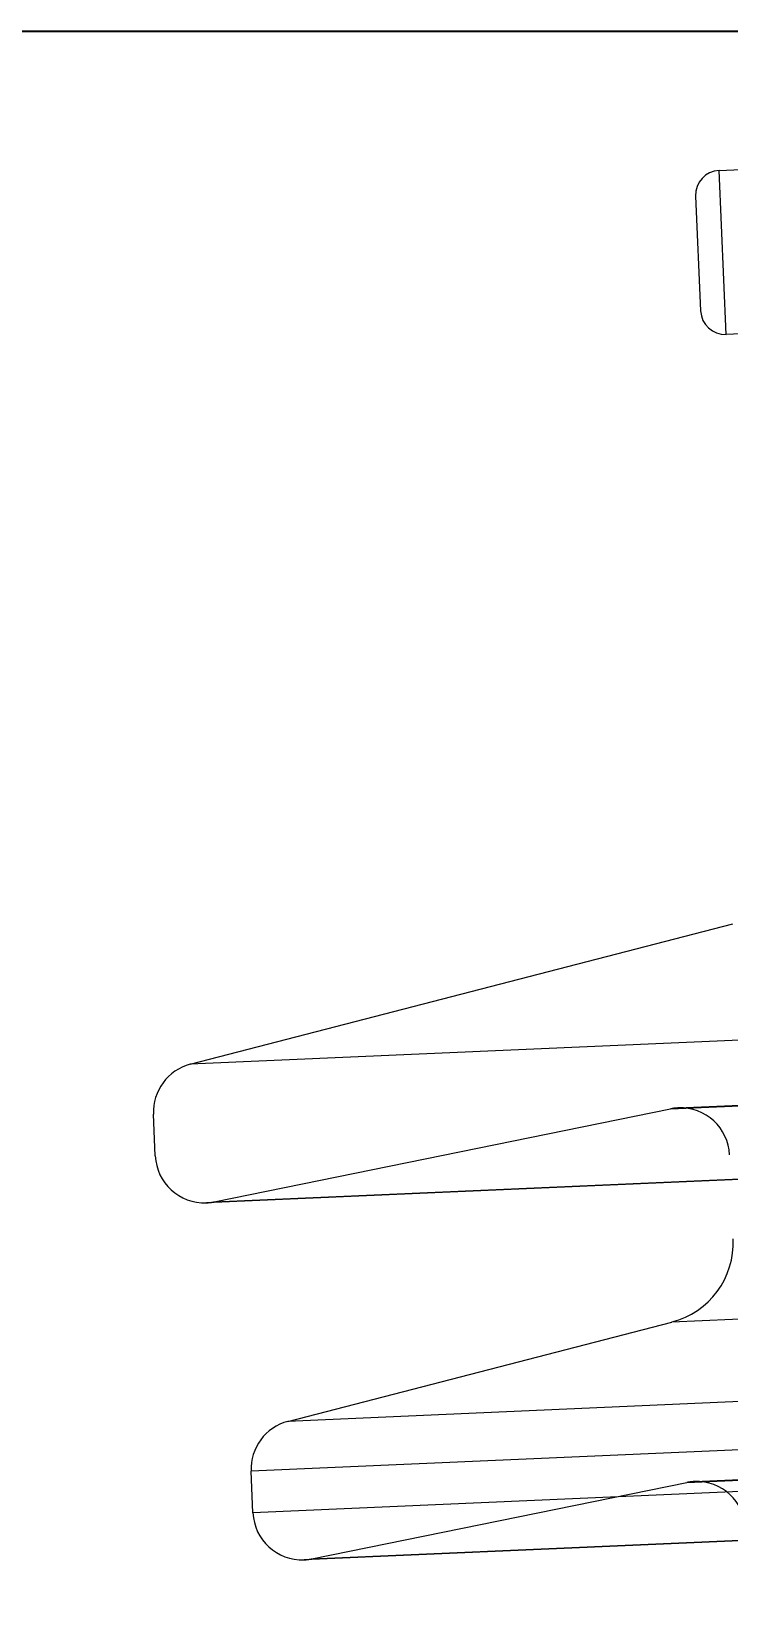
# Model space of a CAD drawing. Header units: millimetres. Extents: x 89051 to 218395, y -330386 to -125649.
# Drawn here: x 90356.5 to 90399, y -132445.9 to -132350.4 of the extents above; entities that cross this region are included whole.
import ezdxf

# ---------------------------------------------------------------- set-up
doc = ezdxf.new("R2010")
doc.units = ezdxf.units.MM
doc.header["$LTSCALE"] = 13
doc.linetypes.add('CENTER', pattern=[50.8, 31.75, -6.35, 6.35, -6.35])
doc.linetypes.add('HIDDEN', pattern=[9.525, 6.35, -3.175])
doc.layers.get('0').update_dxf_attribs({"color": 1, "linetype": 'CENTER'})
doc.layers.add('标注、文本', color=3, linetype='Continuous', lineweight=25)
doc.styles.get("Standard").update_dxf_attribs({"font": 'gbenor.shx', "bigfont": 'gbcbig.shx'})
doc.dimstyles.new('1-15', dxfattribs={"dimscale": 20, "dimtxt": 3.5, "dimasz": 2, "dimexe": 1.5, "dimexo": 0.5, "dimgap": 0.5, "dimtad": 1, "dimtoh": 1, "dimdec": 1, "dimdsep": 46, "dimtxsty": 'Standard', "dimcen": 2.5, "dimclrd": 3, "dimclre": 3, "dimclrt": 3, "dimadec": 0, "dimazin": 2, "dimtfac": 1, "dimtdec": 1, "dimtmove": 0, "dimatfit": 2, "dimfxl": 1, "dimarcsym": 0})

# ---------------------------------------------------------------- blocks, each defined once
blk = doc.blocks.new('125506')
at = {"color": 7, "linetype": 'Continuous', "lineweight": 15}
for p, q in [((72041.998, -123508.695), (72044.712, -123508.266)), ((72041.167, -123509.84), (72041.897, -123514.449)), ((72045.755, -123514.85), (72043.041, -123515.28)), ((72024.743, -123547.214), (72046.022, -123539.046)), ((72101.102, -123540.839), (72026.038, -123552.728)), ((72023.749, -123551.065), (72023.485, -123549.394)), ((72030.33, -123561.179), (72045.387, -123555.399)), ((72100.104, -123555.846), (72031.624, -123566.693)), ((72029.336, -123565.03), (72029.071, -123563.359))]:
    blk.add_line(p, q, dxfattribs=at)
at = {"color": 8, "linetype": 'Continuous', "lineweight": 15}
for p, q in [((72043.041, -123515.28), (72041.998, -123508.695)), ((72100.629, -123535.195), (72024.743, -123547.214)), ((72083.525, -123549.359), (72045.387, -123555.399)), ((72099.631, -123550.203), (72030.33, -123561.179)), ((72101.502, -123551.887), (72029.071, -123563.359)), ((72101.766, -123553.558), (72029.336, -123565.03))]:
    blk.add_line(p, q, dxfattribs=at)
at = {"color": 7, "linetype": 'HIDDEN', "lineweight": 0}
for p, q in [((72026.343, -123552.655), (72100.789, -123540.864)), ((72044.356, -123546.802), (72081.848, -123540.864)), ((72044.662, -123546.728), (72081.535, -123540.888)), ((72026.343, -123552.655), (72044.356, -123546.802)), ((72031.929, -123566.619), (72099.791, -123555.871)), ((72046.733, -123561.809), (72084.225, -123555.871)), ((72047.039, -123561.736), (72083.912, -123555.896)), ((72031.929, -123566.619), (72046.733, -123561.809))]:
    blk.add_line(p, q, dxfattribs=at)
at = {"color": 7, "linetype": 'Continuous', "lineweight": 15}
for centre, radius, start, end in [((72042.155, -123509.683), 1, 99, 189), ((72042.885, -123514.292), 1, 189, 279), ((72025.46, -123549.081), 2, 111, 189), ((72025.725, -123550.753), 2, 189, 279), ((72044.192, -123552.287), 3.333, 291, 9), ((72031.047, -123563.046), 2, 111, 189), ((72031.311, -123564.717), 2, 189, 279)]:
    blk.add_arc(centre, radius, start, end, dxfattribs=at)
at = {"color": 7, "linetype": 'HIDDEN', "lineweight": 0}
for centre, start, end in [((72044.974, -123548.704), 99, 108), ((72044.974, -123548.704), 9, 99), ((72025.725, -123550.753), 279, 288), ((72047.351, -123563.711), 99, 108), ((72047.351, -123563.711), 9, 99), ((72031.311, -123564.717), 279, 288)]:
    blk.add_arc(centre, 2, start, end, dxfattribs=at)
blk = doc.blocks.new('*D566')
at = {"layer": 'Defpoints', "color": 0, "transparency": 16777216}
for p in [(89907.54, -132350.354), (90434.584, -132350.354), (90205.531, -133473.985)]:
    blk.add_point(p, dxfattribs=at)
at = {"layer": '标注、文本', "color": 3, "lineweight": -2, "transparency": 16777216}
for p, q in [((90424.584, -132350.354), (89877.54, -132350.354)), ((89907.54, -133433.985), (89907.54, -132390.354)), ((90195.531, -133473.985), (89877.54, -133473.985))]:
    blk.add_line(p, q, dxfattribs=at)
at = {"layer": '标注、文本', "color": 3, "transparency": 16777216}
for points in [[(89900.873, -132390.354), (89914.206, -132390.354), (89907.54, -132350.354)], [(89900.873, -133433.985), (89914.206, -133433.985), (89907.54, -133473.985)]]:
    blk.add_solid(points, dxfattribs=at)
at = {"layer": '标注、文本', "color": 3, "transparency": 16777216, "insert": (89862.54, -132912.17), "char_height": 70, "attachment_point": 5, "rotation": 90}
blk.add_mtext('1170', dxfattribs=at)

msp = doc.modelspace()

# ---------------------------------------------------------------- block references
at = {"layer": '标注、文本', "xscale": 1.5, "yscale": 1.5, "zscale": 1.5, "rotation": 353.4999999999999}
msp.add_blockref('125506', (4002.465, 63946.394), dxfattribs=at)

# ---------------------------------------------------------------- dimensions: what is measured, and where the dimension line sits
at = {"layer": '标注、文本'}
dim = msp.add_linear_dim(base=(89907.54, -132350.354), p1=(90205.531, -133473.985), p2=(90434.584, -132350.354), angle=90, text='1170', dimstyle='1-15', dxfattribs=at)
dim.commit()
dim.dimension.update_dxf_attribs({"geometry": '*D566', "text_midpoint": (89862.54, -132912.17)})

doc.saveas('drawing.dxf')
